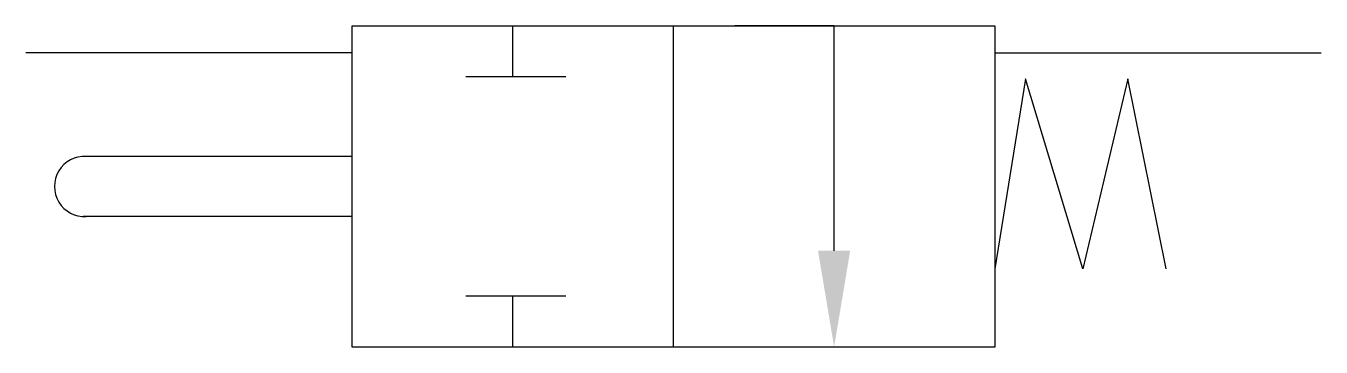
# Model space of a CAD drawing. Extents: x -16.3 to 27, y -10.7 to 0.
import ezdxf

# ---------------------------------------------------------------- set-up
doc = ezdxf.new("R2010")
doc.units = 0
doc.linetypes.add('DASHED', pattern=[0])
doc.layers.add('2', color=1, linetype='CONTINUOUS')

msp = doc.modelspace()

# ---------------------------------------------------------------- linework, layer by layer
at = {"layer": '2', "color": 0}
for p, q in [((0, -1.7), (0, 0)), ((5.365, -10.731), (5.365, 0)), ((7.512, 0), (7.415, 0)), ((10.731, 0), (7.512, 0)), ((10.731, -7.512), (10.731, 0)), ((1.768, -1.7), (-1.571, -1.7)), ((17.122, -1.764), (16.096, -8.118)), ((19.037, -8.118), (17.122, -1.764)), ((20.541, -1.764), (19.037, -8.118)), ((21.821, -8.118), (20.541, -1.764)), ((-5.365, -4.358), (-14.358, -4.358)), ((-5.365, -6.372), (-14.358, -6.372)), ((1.768, -9.031), (-1.571, -9.031)), ((0, -10.731), (0, -9.031))]:
    msp.add_line(p, q, dxfattribs=at)
at = {"layer": '2', "color": 0, "linetype": 'DASHED'}
for p, q in [((-5.365, -0.905), (-16.269, -0.905)), ((16.096, -0.905), (27, -0.905))]:
    msp.add_line(p, q, dxfattribs=at)
at = {"layer": '2', "color": 0}
msp.add_lwpolyline([(16.096, 0), (16.096, -10.731), (-5.365, -10.731), (-5.365, 0)], close=True, dxfattribs=at)
msp.add_arc((-14.307, -5.365), 1.008, 87.0805, 272.9195, dxfattribs=at)
msp.add_solid([(10.194, -7.512), (11.267, -7.512), (10.731, -10.731)], dxfattribs=at)

doc.saveas('drawing.dxf')
